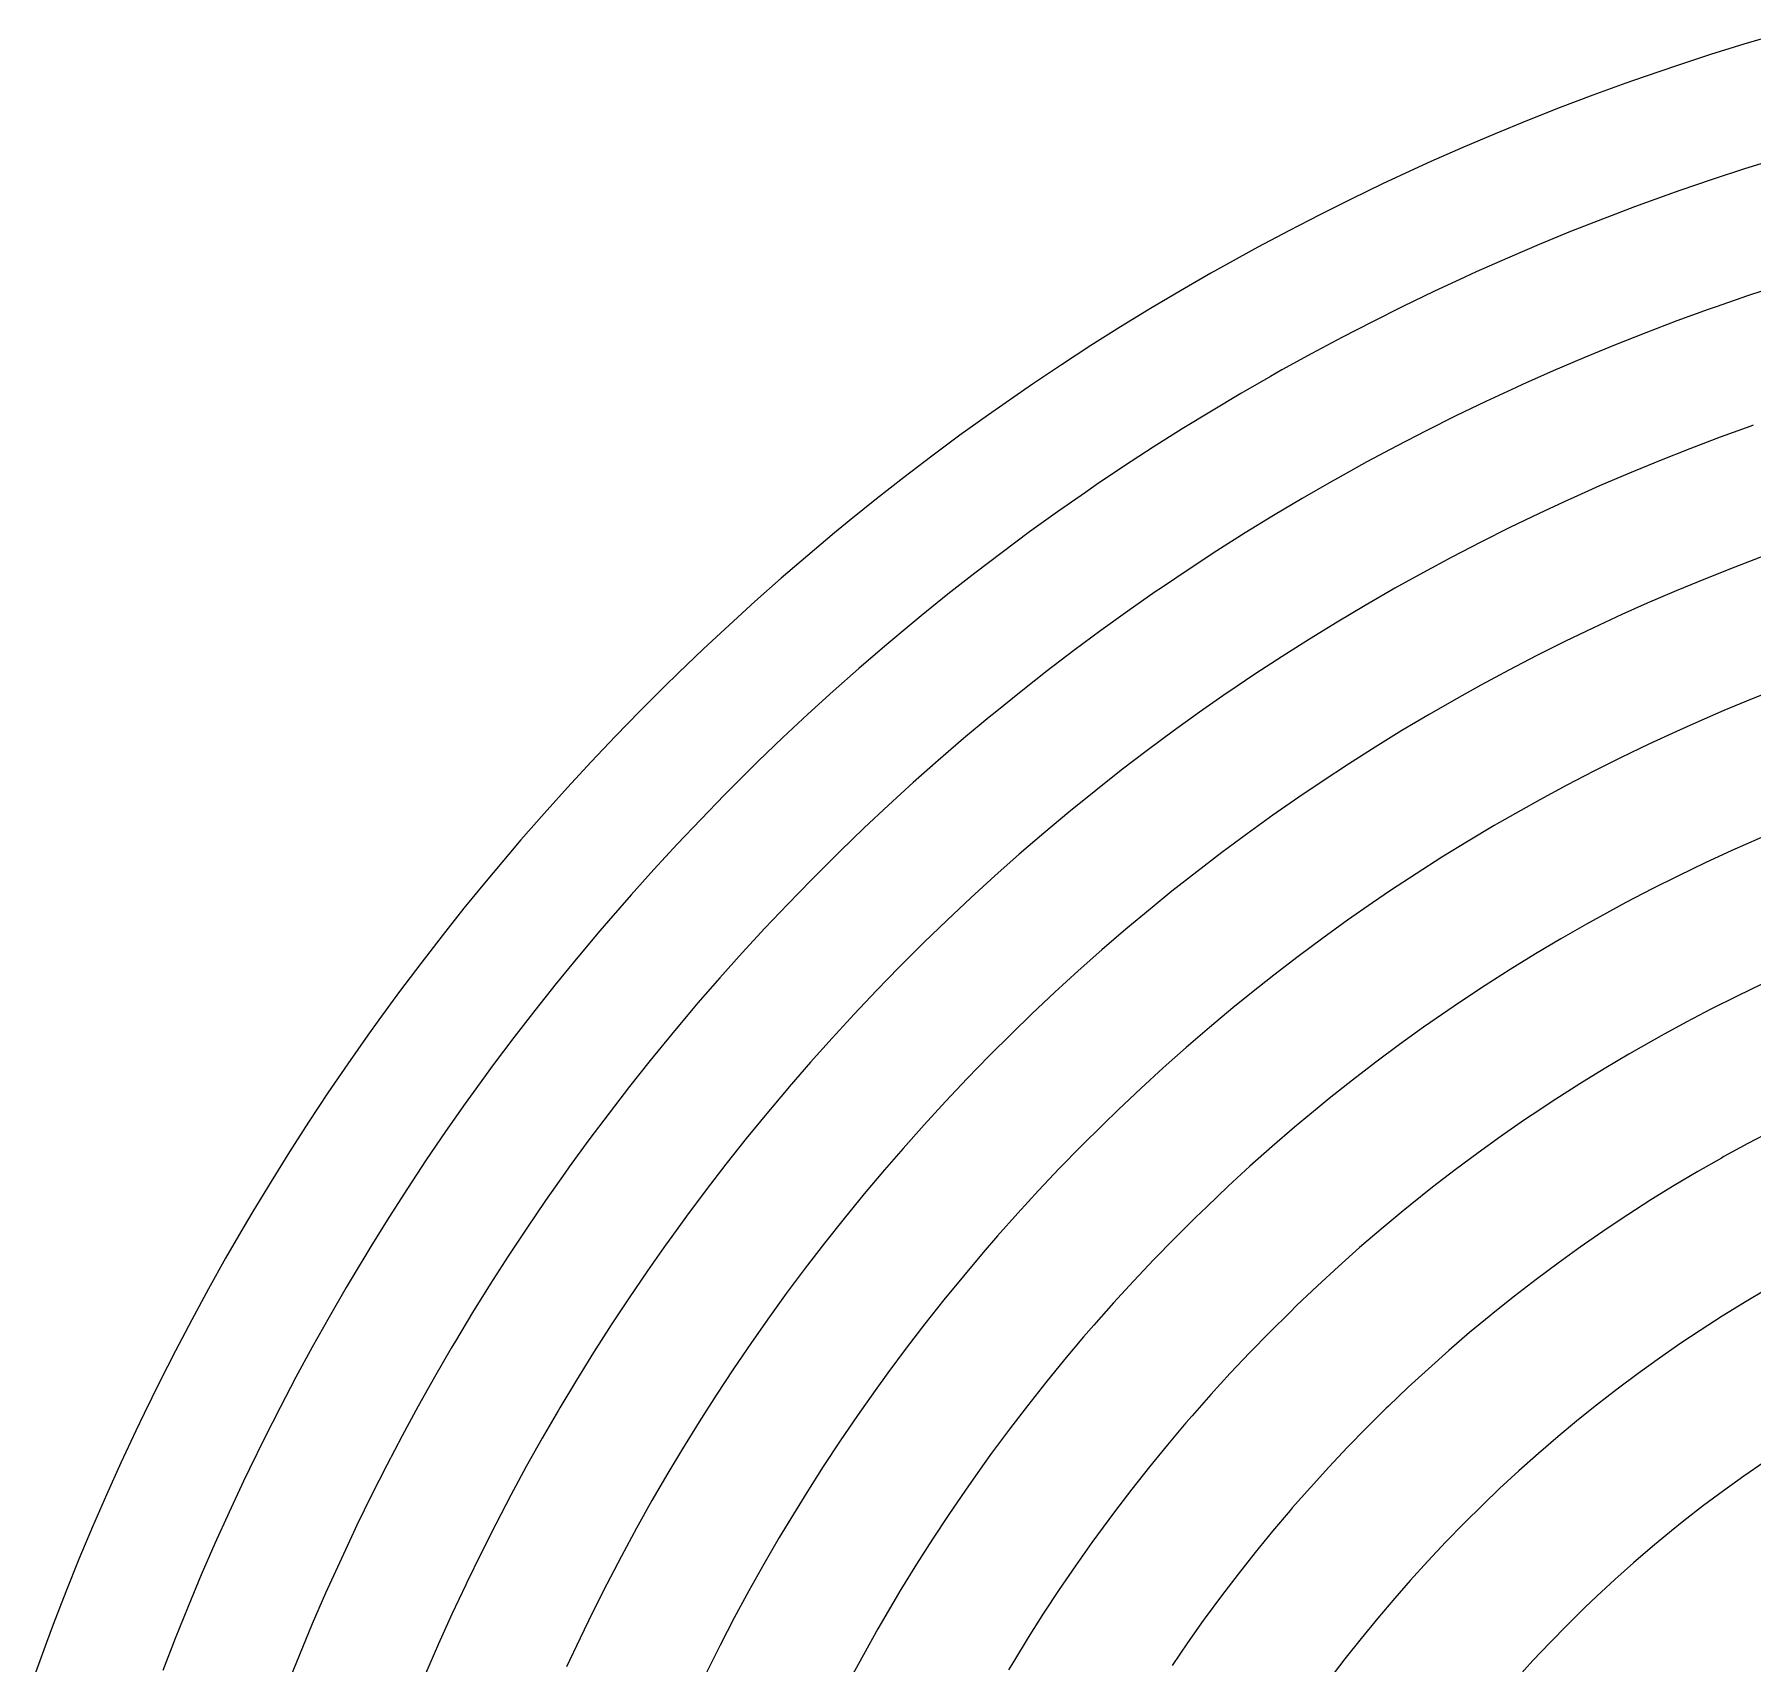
# Model space of a CAD drawing. Header units: inches. Extents: x -136 to 139, y -137 to 140.
# Drawn here: x -127.6 to -39.4, y 45.1 to 128.7 of the extents above; entities that cross this region are included whole.
import ezdxf

# ---------------------------------------------------------------- set-up
doc = ezdxf.new("R2010")
doc.units = ezdxf.units.IN
doc.header["$MEASUREMENT"] = 0
doc.linetypes.add('Continuous2', pattern=[0])
doc.layers.add('REV 6 Trace', color=1, linetype='Continuous')

msp = doc.modelspace()

# ---------------------------------------------------------------- linework, layer by layer
at = {"layer": 'REV 6 Trace', "color": 7, "linetype": 'Continuous2', "lineweight": -3}
for p, q in [((-39.891, 128.227), (-41.599, 127.697)), ((-38.179, 128.734), (-39.891, 128.227)), ((-43.303, 127.142), (-45.002, 126.564)), ((-41.599, 127.697), (-43.303, 127.142)), ((-45.945, 126.232), (-47.636, 125.617)), ((-45.002, 126.564), (-45.945, 126.232)), ((-47.636, 125.617), (-49.318, 124.98)), ((-49.318, 124.98), (-50.991, 124.32)), ((-52.655, 123.639), (-54.309, 122.936)), ((-50.991, 124.32), (-52.655, 123.639)), ((-54.309, 122.936), (-55.952, 122.211)), ((-56.807, 121.823), (-58.434, 121.065)), ((-55.952, 122.211), (-56.807, 121.823)), ((-39.857, 121.83), (-41.521, 121.287)), ((-38.188, 122.349), (-39.857, 121.83)), ((-58.434, 121.065), (-60.051, 120.286)), ((-41.521, 121.287), (-43.181, 120.719)), ((-60.051, 120.286), (-61.657, 119.484)), ((-43.852, 120.483), (-45.505, 119.883)), ((-43.181, 120.719), (-43.852, 120.483)), ((-61.657, 119.484), (-63.254, 118.661)), ((-47.148, 119.26), (-48.783, 118.615)), ((-45.505, 119.883), (-47.148, 119.26)), ((-63.254, 118.661), (-64.84, 117.817)), ((-48.783, 118.615), (-50.407, 117.949)), ((-64.84, 117.817), (-66.414, 116.951)), ((-50.407, 117.949), (-52.022, 117.26)), ((-67.25, 116.48), (-68.806, 115.583)), ((-66.414, 116.951), (-67.25, 116.48)), ((-53.627, 116.55), (-54.222, 116.28)), ((-52.022, 117.26), (-53.627, 116.55)), ((-68.806, 115.583), (-70.35, 114.664)), ((-55.811, 115.54), (-57.391, 114.778)), ((-54.222, 116.28), (-55.811, 115.54)), ((-38.076, 115.845), (-39.699, 115.313)), ((-70.35, 114.664), (-71.883, 113.725)), ((-57.391, 114.778), (-58.961, 113.995)), ((-41.317, 114.757), (-41.717, 114.616)), ((-39.699, 115.313), (-41.317, 114.757)), ((-58.961, 113.995), (-60.52, 113.19)), ((-43.329, 114.032), (-44.932, 113.425)), ((-41.717, 114.616), (-43.329, 114.032)), ((-71.883, 113.725), (-73.402, 112.766)), ((-60.52, 113.19), (-62.069, 112.364)), ((-44.932, 113.425), (-46.526, 112.795)), ((-73.402, 112.766), (-74.909, 111.786)), ((-62.069, 112.364), (-63.606, 111.516)), ((-48.11, 112.144), (-49.684, 111.471)), ((-46.526, 112.795), (-48.11, 112.144)), ((-74.909, 111.786), (-76.402, 110.786)), ((-64.193, 111.185), (-65.713, 110.309)), ((-63.606, 111.516), (-64.193, 111.185)), ((-49.684, 111.471), (-51.248, 110.776)), ((-77.194, 110.244), (-78.666, 109.214)), ((-76.402, 110.786), (-77.194, 110.244)), ((-65.713, 110.309), (-67.222, 109.411)), ((-51.584, 110.623), (-53.135, 109.902)), ((-51.248, 110.776), (-51.584, 110.623)), ((-67.222, 109.411), (-68.719, 108.493)), ((-53.135, 109.902), (-54.676, 109.159)), ((-78.666, 109.214), (-80.125, 108.165)), ((-68.719, 108.493), (-70.203, 107.555)), ((-54.676, 109.159), (-56.207, 108.395)), ((-39.539, 108.632), (-41.108, 108.064)), ((-39.41, 108.678), (-39.539, 108.632)), ((-80.125, 108.165), (-81.569, 107.095)), ((-57.727, 107.609), (-59.237, 106.801)), ((-56.207, 108.395), (-57.727, 107.609)), ((-41.108, 108.064), (-42.669, 107.473)), ((-81.569, 107.095), (-83, 106.007)), ((-70.203, 107.555), (-71.674, 106.596)), ((-59.237, 106.801), (-60.735, 105.972)), ((-44.221, 106.86), (-45.763, 106.224)), ((-42.669, 107.473), (-44.221, 106.86)), ((-83, 106.007), (-84.416, 104.899)), ((-71.674, 106.596), (-73.132, 105.618)), ((-60.735, 105.972), (-61.073, 105.781)), ((-45.763, 106.224), (-47.294, 105.567)), ((-73.688, 105.237), (-75.126, 104.231)), ((-73.132, 105.618), (-73.688, 105.237)), ((-61.073, 105.781), (-62.556, 104.927)), ((-47.294, 105.567), (-48.816, 104.889)), ((-84.416, 104.899), (-85.817, 103.773)), ((-75.126, 104.231), (-76.551, 103.206)), ((-62.556, 104.927), (-64.028, 104.052)), ((-50.404, 104.152), (-51.904, 103.429)), ((-48.894, 104.853), (-50.404, 104.152)), ((-48.816, 104.889), (-48.894, 104.853)), ((-85.817, 103.773), (-86.562, 103.161)), ((-76.551, 103.206), (-77.963, 102.16)), ((-64.028, 104.052), (-65.488, 103.156)), ((-51.904, 103.429), (-53.394, 102.684)), ((-86.562, 103.161), (-87.939, 102.006)), ((-65.488, 103.156), (-66.935, 102.24)), ((-53.394, 102.684), (-54.874, 101.918)), ((-87.939, 102.006), (-89.301, 100.833)), ((-77.963, 102.16), (-79.36, 101.096)), ((-66.935, 102.24), (-68.369, 101.303)), ((-54.874, 101.918), (-56.343, 101.13)), ((-38.843, 101.979), (-40.359, 101.405)), ((-89.301, 100.833), (-90.648, 99.641)), ((-79.36, 101.096), (-80.742, 100.012)), ((-68.369, 101.303), (-69.79, 100.347)), ((-56.343, 101.13), (-57.8, 100.321)), ((-41.867, 100.809), (-43.364, 100.191)), ((-40.359, 101.405), (-41.867, 100.809)), ((-80.742, 100.012), (-82.11, 98.91)), ((-70.11, 100.127), (-71.513, 99.147)), ((-69.79, 100.347), (-70.11, 100.127)), ((-57.891, 100.27), (-59.335, 99.438)), ((-57.8, 100.321), (-57.891, 100.27)), ((-43.364, 100.191), (-44.851, 99.551)), ((-90.648, 99.641), (-91.979, 98.432)), ((-82.11, 98.91), (-82.634, 98.479)), ((-71.513, 99.147), (-72.904, 98.146)), ((-59.335, 99.438), (-60.768, 98.586)), ((-46.151, 98.97), (-47.618, 98.29)), ((-44.851, 99.551), (-46.151, 98.97)), ((-91.979, 98.432), (-93.293, 97.204)), ((-82.634, 98.479), (-83.98, 97.352)), ((-72.904, 98.146), (-74.28, 97.126)), ((-60.768, 98.586), (-62.189, 97.714)), ((-47.618, 98.29), (-49.075, 97.587)), ((-93.293, 97.204), (-94.591, 95.96)), ((-83.98, 97.352), (-85.311, 96.205)), ((-74.28, 97.126), (-75.642, 96.087)), ((-62.189, 97.714), (-63.597, 96.82)), ((-49.075, 97.587), (-50.523, 96.863)), ((-85.311, 96.205), (-86.626, 95.041)), ((-63.597, 96.82), (-64.992, 95.907)), ((-50.523, 96.863), (-51.96, 96.117)), ((-95.283, 95.283), (-96.554, 94.012)), ((-94.591, 95.96), (-95.283, 95.283)), ((-75.642, 96.087), (-76.989, 95.029)), ((-64.992, 95.907), (-66.374, 94.974)), ((-53.386, 95.35), (-54.646, 94.649)), ((-51.96, 96.117), (-53.386, 95.35)), ((-86.626, 95.041), (-87.926, 93.858)), ((-76.989, 95.029), (-78.322, 93.952)), ((-66.46, 94.915), (-67.827, 93.961)), ((-66.374, 94.974), (-66.46, 94.915)), ((-54.646, 94.649), (-56.05, 93.843)), ((-39.463, 94.644), (-40.914, 94.043)), ((-38.003, 95.222), (-39.463, 94.644)), ((-96.554, 94.012), (-97.809, 92.724)), ((-87.926, 93.858), (-89.209, 92.658)), ((-78.625, 93.702), (-79.939, 92.603)), ((-78.322, 93.952), (-78.625, 93.702)), ((-67.827, 93.961), (-69.181, 92.987)), ((-56.05, 93.843), (-57.442, 93.015)), ((-40.914, 94.043), (-42.355, 93.421)), ((-97.809, 92.724), (-99.047, 91.419)), ((-89.209, 92.658), (-90.475, 91.44)), ((-79.939, 92.603), (-81.237, 91.485)), ((-69.181, 92.987), (-70.52, 91.994)), ((-57.442, 93.015), (-58.822, 92.166)), ((-43.354, 92.974), (-44.777, 92.315)), ((-42.355, 93.421), (-43.354, 92.974)), ((-70.52, 91.994), (-71.846, 90.981)), ((-58.822, 92.166), (-60.19, 91.298)), ((-44.777, 92.315), (-46.19, 91.634)), ((-99.047, 91.419), (-100.268, 90.098)), ((-90.963, 90.963), (-92.206, 89.722)), ((-90.475, 91.44), (-90.963, 90.963)), ((-81.237, 91.485), (-82.52, 90.348)), ((-71.846, 90.981), (-73.157, 89.949)), ((-60.19, 91.298), (-61.544, 90.409)), ((-47.592, 90.932), (-48.985, 90.208)), ((-46.19, 91.634), (-47.592, 90.932)), ((-100.268, 90.098), (-101.471, 88.76)), ((-82.52, 90.348), (-83.786, 89.194)), ((-61.544, 90.409), (-62.739, 89.6)), ((-48.985, 90.208), (-50.366, 89.462)), ((-92.206, 89.722), (-93.432, 88.463)), ((-83.786, 89.194), (-85.037, 88.022)), ((-73.157, 89.949), (-74.452, 88.899)), ((-62.739, 89.6), (-64.068, 88.674)), ((-50.366, 89.462), (-51.339, 88.921)), ((-101.471, 88.76), (-102.656, 87.407)), ((-93.432, 88.463), (-94.641, 87.188)), ((-74.537, 88.829), (-75.816, 87.759)), ((-74.452, 88.899), (-74.537, 88.829)), ((-64.068, 88.674), (-65.383, 87.728)), ((-51.339, 88.921), (-52.7, 88.14)), ((-102.656, 87.407), (-103.288, 86.669)), ((-85.037, 88.022), (-86.271, 86.832)), ((-75.816, 87.759), (-77.08, 86.671)), ((-65.383, 87.728), (-66.684, 86.762)), ((-54.049, 87.338), (-55.387, 86.515)), ((-52.7, 88.14), (-54.049, 87.338)), ((-38.411, 87.782), (-39.803, 87.179)), ((-103.288, 86.669), (-104.445, 85.292)), ((-94.641, 87.188), (-95.833, 85.896)), ((-86.554, 86.554), (-87.767, 85.344)), ((-86.271, 86.832), (-86.554, 86.554)), ((-77.08, 86.671), (-78.328, 85.564)), ((-66.684, 86.762), (-67.971, 85.777)), ((-55.387, 86.515), (-56.712, 85.672)), ((-40.505, 86.864), (-41.881, 86.228)), ((-39.803, 87.179), (-40.505, 86.864)), ((-95.833, 85.896), (-97.007, 84.588)), ((-78.328, 85.564), (-79.561, 84.439)), ((-67.971, 85.777), (-69.244, 84.773)), ((-56.712, 85.672), (-58.023, 84.808)), ((-43.246, 85.57), (-44.602, 84.891)), ((-41.881, 86.228), (-43.246, 85.57)), ((-104.445, 85.292), (-105.583, 83.899)), ((-87.767, 85.344), (-88.963, 84.117)), ((-69.244, 84.773), (-70.367, 83.861)), ((-58.023, 84.808), (-58.946, 84.184)), ((-44.602, 84.891), (-45.947, 84.19)), ((-105.583, 83.899), (-106.703, 82.491)), ((-97.007, 84.588), (-98.163, 83.264)), ((-88.963, 84.117), (-90.143, 82.872)), ((-79.561, 84.439), (-80.777, 83.296)), ((-70.367, 83.861), (-71.611, 82.822)), ((-58.946, 84.184), (-60.234, 83.286)), ((-45.947, 84.19), (-47.281, 83.467)), ((-98.163, 83.264), (-98.61, 82.743)), ((-80.777, 83.296), (-81.977, 82.137)), ((-60.234, 83.286), (-61.509, 82.369)), ((-47.969, 83.084), (-49.285, 82.33)), ((-47.281, 83.467), (-47.969, 83.084)), ((-106.703, 82.491), (-107.804, 81.068)), ((-98.61, 82.743), (-99.74, 81.398)), ((-90.143, 82.872), (-91.304, 81.611)), ((-82.058, 82.058), (-83.239, 80.88)), ((-81.977, 82.137), (-82.058, 82.058)), ((-71.611, 82.822), (-72.839, 81.764)), ((-61.509, 82.369), (-62.77, 81.433)), ((-49.285, 82.33), (-50.59, 81.555)), ((-99.74, 81.398), (-100.852, 80.037)), ((-91.304, 81.611), (-92.448, 80.334)), ((-72.839, 81.764), (-74.052, 80.688)), ((-62.77, 81.433), (-64.017, 80.477)), ((-50.59, 81.555), (-51.882, 80.759)), ((-107.804, 81.068), (-108.886, 79.63)), ((-92.448, 80.334), (-93.574, 79.042)), ((-83.239, 80.88), (-84.404, 79.685)), ((-74.052, 80.688), (-75.249, 79.594)), ((-64.017, 80.477), (-65.249, 79.502)), ((-51.882, 80.759), (-53.162, 79.943)), ((-108.886, 79.63), (-109.949, 78.178)), ((-100.852, 80.037), (-101.946, 78.661)), ((-84.404, 79.685), (-85.552, 78.473)), ((-75.249, 79.594), (-76.429, 78.483)), ((-65.249, 79.502), (-66.118, 78.796)), ((-53.162, 79.943), (-54.429, 79.106)), ((-40.245, 79.396), (-41.551, 78.741)), ((-38.929, 80.029), (-40.245, 79.396)), ((-101.946, 78.661), (-103.021, 77.27)), ((-93.835, 78.737), (-94.938, 77.425)), ((-93.574, 79.042), (-93.835, 78.737)), ((-66.118, 78.796), (-67.324, 77.79)), ((-55.081, 78.664), (-56.327, 77.798)), ((-54.429, 79.106), (-55.081, 78.664)), ((-41.551, 78.741), (-42.847, 78.064)), ((-109.949, 78.178), (-110.517, 77.385)), ((-85.552, 78.473), (-86.682, 77.244)), ((-76.429, 78.483), (-77.472, 77.472)), ((-67.324, 77.79), (-68.514, 76.765)), ((-56.327, 77.798), (-57.56, 76.912)), ((-42.847, 78.064), (-44.131, 77.365)), ((-110.517, 77.385), (-111.55, 75.912)), ((-103.021, 77.27), (-104.077, 75.864)), ((-94.938, 77.425), (-96.023, 76.098)), ((-86.682, 77.244), (-87.795, 76)), ((-77.472, 77.472), (-78.621, 76.329)), ((-68.514, 76.765), (-69.69, 75.721)), ((-57.56, 76.912), (-58.778, 76.006)), ((-44.536, 77.139), (-45.805, 76.414)), ((-44.131, 77.365), (-44.536, 77.139)), ((-111.55, 75.912), (-112.563, 74.425)), ((-104.077, 75.864), (-105.114, 74.444)), ((-96.023, 76.098), (-97.09, 74.755)), ((-87.795, 76), (-88.889, 74.739)), ((-78.621, 76.329), (-79.753, 75.167)), ((-58.778, 76.006), (-59.983, 75.081)), ((-45.805, 76.414), (-47.063, 75.667)), ((-79.753, 75.167), (-80.868, 73.989)), ((-69.69, 75.721), (-70.849, 74.66)), ((-59.983, 75.081), (-61.173, 74.137)), ((-47.063, 75.667), (-48.308, 74.9)), ((-112.563, 74.425), (-113.556, 72.924)), ((-105.114, 74.444), (-105.516, 73.883)), ((-97.09, 74.755), (-98.138, 73.397)), ((-88.965, 74.65), (-90.04, 73.374)), ((-88.889, 74.739), (-88.965, 74.65)), ((-70.849, 74.66), (-71.992, 73.581)), ((-61.173, 74.137), (-61.788, 73.636)), ((-49.54, 74.112), (-50.76, 73.304)), ((-48.308, 74.9), (-49.54, 74.112)), ((-105.516, 73.883), (-106.525, 72.444)), ((-98.138, 73.397), (-99.167, 72.025)), ((-90.04, 73.374), (-91.096, 72.081)), ((-80.868, 73.989), (-81.965, 72.795)), ((-71.992, 73.581), (-72.799, 72.799)), ((-61.788, 73.636), (-62.954, 72.664)), ((-50.76, 73.304), (-51.145, 73.042)), ((-113.556, 72.924), (-114.529, 71.41)), ((-106.525, 72.444), (-107.515, 70.991)), ((-81.965, 72.795), (-83.045, 71.584)), ((-72.799, 72.799), (-73.913, 71.691)), ((-62.954, 72.664), (-64.106, 71.673)), ((-51.145, 73.042), (-52.346, 72.209)), ((-38.439, 72.481), (-39.682, 71.83)), ((-99.167, 72.025), (-100.176, 70.638)), ((-91.096, 72.081), (-92.134, 70.773)), ((-83.045, 71.584), (-83.999, 70.483)), ((-73.913, 71.691), (-75.01, 70.565)), ((-64.106, 71.673), (-65.241, 70.664)), ((-52.346, 72.209), (-53.534, 71.355)), ((-39.682, 71.83), (-40.913, 71.158)), ((-114.529, 71.41), (-115.482, 69.883)), ((-107.515, 70.991), (-108.485, 69.524)), ((-100.176, 70.638), (-100.412, 70.309)), ((-92.134, 70.773), (-93.154, 69.45)), ((-75.01, 70.565), (-76.09, 69.423)), ((-65.241, 70.664), (-66.361, 69.637)), ((-53.534, 71.355), (-54.708, 70.481)), ((-41.042, 71.086), (-42.26, 70.391)), ((-40.913, 71.158), (-41.042, 71.086)), ((-115.482, 69.883), (-116.414, 68.343)), ((-100.412, 70.309), (-101.397, 68.905)), ((-83.999, 70.483), (-85.044, 69.243)), ((-54.708, 70.481), (-55.868, 69.589)), ((-43.468, 69.674), (-44.663, 68.937)), ((-42.26, 70.391), (-43.468, 69.674)), ((-108.485, 69.524), (-109.435, 68.044)), ((-101.397, 68.905), (-102.362, 67.488)), ((-93.154, 69.45), (-94.154, 68.113)), ((-85.044, 69.243), (-86.071, 67.987)), ((-76.09, 69.423), (-77.153, 68.264)), ((-66.361, 69.637), (-67.464, 68.592)), ((-55.868, 69.589), (-57.013, 68.677)), ((-44.663, 68.937), (-45.845, 68.179)), ((-116.414, 68.343), (-116.913, 67.5)), ((-109.435, 68.044), (-110.365, 66.551)), ((-94.154, 68.113), (-95.135, 66.761)), ((-86.071, 67.987), (-87.079, 66.716)), ((-77.153, 68.264), (-78.198, 67.089)), ((-68.037, 68.037), (-69.115, 66.966)), ((-67.464, 68.592), (-68.037, 68.037)), ((-57.378, 68.38), (-58.502, 67.444)), ((-57.013, 68.677), (-57.378, 68.38)), ((-45.845, 68.179), (-47.014, 67.402)), ((-116.913, 67.5), (-117.814, 65.942)), ((-102.362, 67.488), (-103.308, 66.057)), ((-78.198, 67.089), (-78.937, 66.236)), ((-58.502, 67.444), (-59.612, 66.49)), ((-47.137, 67.318), (-48.291, 66.519)), ((-47.014, 67.402), (-47.137, 67.318)), ((-110.365, 66.551), (-111.274, 65.045)), ((-95.205, 66.663), (-96.165, 65.297)), ((-95.135, 66.761), (-95.205, 66.663)), ((-87.079, 66.716), (-88.069, 65.43)), ((-78.937, 66.236), (-79.951, 65.035)), ((-69.115, 66.966), (-70.176, 65.878)), ((-59.612, 66.49), (-60.706, 65.517)), ((-48.291, 66.519), (-49.431, 65.7)), ((-117.814, 65.942), (-118.693, 64.372)), ((-103.308, 66.057), (-104.234, 64.612)), ((-96.165, 65.297), (-97.105, 63.917)), ((-88.069, 65.43), (-89.039, 64.129)), ((-70.176, 65.878), (-71.22, 64.774)), ((-60.706, 65.517), (-61.784, 64.526)), ((-49.431, 65.7), (-50.558, 64.861)), ((-111.627, 64.448), (-112.507, 62.926)), ((-111.274, 65.045), (-111.627, 64.448)), ((-104.234, 64.612), (-105.14, 63.155)), ((-79.951, 65.035), (-80.946, 63.817)), ((-71.22, 64.774), (-72.246, 63.652)), ((-61.784, 64.526), (-62.846, 63.517)), ((-50.558, 64.861), (-51.671, 64.002)), ((-118.693, 64.372), (-119.552, 62.79)), ((-97.105, 63.917), (-98.026, 62.523)), ((-89.039, 64.129), (-89.896, 62.946)), ((-80.946, 63.817), (-81.923, 62.584)), ((-72.246, 63.652), (-73.255, 62.515)), ((-62.846, 63.517), (-63.187, 63.187)), ((-51.671, 64.002), (-52.768, 63.125)), ((-39.862, 63.675), (-41.005, 62.969)), ((-38.708, 64.36), (-39.862, 63.675)), ((-119.552, 62.79), (-120.39, 61.196)), ((-112.507, 62.926), (-113.367, 61.392)), ((-105.14, 63.155), (-106.025, 61.685)), ((-89.896, 62.946), (-90.829, 61.619)), ((-63.187, 63.187), (-64.226, 62.156)), ((-52.887, 63.028), (-53.968, 62.131)), ((-52.768, 63.125), (-52.887, 63.028)), ((-41.005, 62.969), (-42.135, 62.243)), ((-98.026, 62.523), (-98.926, 61.116)), ((-81.923, 62.584), (-82.882, 61.337)), ((-73.78, 61.908), (-74.76, 60.747)), ((-73.255, 62.515), (-73.78, 61.908)), ((-64.226, 62.156), (-65.249, 61.107)), ((-53.968, 62.131), (-55.033, 61.215)), ((-42.135, 62.243), (-43.122, 61.584)), ((-120.39, 61.196), (-121.207, 59.591)), ((-113.367, 61.392), (-114.206, 59.845)), ((-106.232, 61.333), (-107.092, 59.849)), ((-106.025, 61.685), (-106.232, 61.333)), ((-98.926, 61.116), (-99.807, 59.696)), ((-90.829, 61.619), (-91.743, 60.278)), ((-82.882, 61.337), (-83.821, 60.075)), ((-65.249, 61.107), (-66.254, 60.042)), ((-55.033, 61.215), (-56.083, 60.28)), ((-43.122, 61.584), (-44.226, 60.821)), ((-91.743, 60.278), (-92.637, 58.923)), ((-83.821, 60.075), (-84.485, 59.157)), ((-74.76, 60.747), (-75.723, 59.571)), ((-66.254, 60.042), (-67.242, 58.961)), ((-56.083, 60.28), (-57.117, 59.328)), ((-45.317, 60.037), (-46.394, 59.234)), ((-44.226, 60.821), (-45.317, 60.037)), ((-121.207, 59.591), (-122.002, 57.976)), ((-114.206, 59.845), (-115.024, 58.288)), ((-107.092, 59.849), (-107.93, 58.352)), ((-99.807, 59.696), (-100.666, 58.264)), ((-84.485, 59.157), (-85.39, 57.871)), ((-75.723, 59.571), (-76.667, 58.378)), ((-57.117, 59.328), (-58.135, 58.358)), ((-46.394, 59.234), (-47.457, 58.411)), ((-115.024, 58.288), (-115.82, 56.719)), ((-107.93, 58.352), (-108.748, 56.843)), ((-100.666, 58.264), (-100.73, 58.156)), ((-92.637, 58.923), (-93.511, 57.555)), ((-76.667, 58.378), (-77.592, 57.171)), ((-67.242, 58.961), (-68.213, 57.863)), ((-58.248, 58.248), (-59.247, 57.259)), ((-58.135, 58.358), (-58.248, 58.248)), ((-47.457, 58.411), (-48.388, 57.666)), ((-122.002, 57.976), (-122.427, 57.089)), ((-100.73, 58.156), (-101.567, 56.711)), ((-93.511, 57.555), (-94.365, 56.174)), ((-85.39, 57.871), (-86.276, 56.571)), ((-68.526, 57.5), (-69.472, 56.382)), ((-68.213, 57.863), (-68.526, 57.5)), ((-48.388, 57.666), (-49.422, 56.809)), ((-122.427, 57.089), (-123.188, 55.458)), ((-115.82, 56.719), (-116.595, 55.139)), ((-108.748, 56.843), (-109.545, 55.323)), ((-101.567, 56.711), (-102.384, 55.254)), ((-86.276, 56.571), (-87.143, 55.257)), ((-77.592, 57.171), (-78.499, 55.95)), ((-59.247, 57.259), (-60.229, 56.253)), ((-49.422, 56.809), (-50.441, 55.932)), ((-94.365, 56.174), (-95.118, 54.917)), ((-78.499, 55.95), (-78.971, 55.296)), ((-69.472, 56.382), (-70.4, 55.248)), ((-60.229, 56.253), (-61.194, 55.23)), ((-50.441, 55.932), (-51.445, 55.038)), ((-123.188, 55.458), (-123.928, 53.816)), ((-116.595, 55.139), (-116.896, 54.51)), ((-109.545, 55.323), (-110.32, 53.792)), ((-102.384, 55.254), (-103.18, 53.784)), ((-95.118, 54.917), (-95.933, 53.513)), ((-87.143, 55.257), (-87.989, 53.93)), ((-78.971, 55.296), (-79.848, 54.054)), ((-70.4, 55.248), (-71.31, 54.099)), ((-61.194, 55.23), (-62.142, 54.19)), ((-51.445, 55.038), (-52.433, 54.125)), ((-39.898, 54.758), (-40.934, 54.016)), ((-38.848, 55.48), (-39.898, 54.758)), ((-123.928, 53.816), (-124.646, 52.165)), ((-116.896, 54.51), (-117.641, 52.916)), ((-87.989, 53.93), (-88.815, 52.59)), ((-79.848, 54.054), (-80.704, 52.797)), ((-71.31, 54.099), (-72.2, 52.935)), ((-62.142, 54.19), (-63.071, 53.135)), ((-52.433, 54.125), (-53.298, 53.298)), ((-40.934, 54.016), (-41.957, 53.254)), ((-117.641, 52.916), (-118.364, 51.312)), ((-110.32, 53.792), (-111.074, 52.25)), ((-103.18, 53.784), (-103.954, 52.303)), ((-95.933, 53.513), (-96.727, 52.096)), ((-72.2, 52.935), (-73.072, 51.756)), ((-63.177, 53.012), (-64.087, 51.939)), ((-63.071, 53.135), (-63.177, 53.012)), ((-53.298, 53.298), (-54.254, 52.353)), ((-41.957, 53.254), (-42.966, 52.473)), ((-124.646, 52.165), (-125.342, 50.504)), ((-111.074, 52.25), (-111.252, 51.878)), ((-103.954, 52.303), (-104.708, 50.811)), ((-96.727, 52.096), (-97.5, 50.668)), ((-88.815, 52.59), (-89.399, 51.615)), ((-80.704, 52.797), (-81.541, 51.526)), ((-54.254, 52.353), (-55.194, 51.391)), ((-42.966, 52.473), (-43.602, 51.963)), ((-118.364, 51.312), (-119.065, 49.698)), ((-111.252, 51.878), (-111.979, 50.324)), ((-89.399, 51.615), (-90.189, 50.254)), ((-81.541, 51.526), (-82.359, 50.243)), ((-73.355, 51.364), (-74.201, 50.167)), ((-73.072, 51.756), (-73.355, 51.364)), ((-64.087, 51.939), (-64.978, 50.851)), ((-55.194, 51.391), (-56.117, 50.411)), ((-44.586, 51.152), (-45.555, 50.321)), ((-43.602, 51.963), (-44.586, 51.152)), ((-125.342, 50.504), (-126.016, 48.833)), ((-111.979, 50.324), (-112.685, 48.759)), ((-104.708, 50.811), (-105.44, 49.309)), ((-97.5, 50.668), (-98.251, 49.229)), ((-64.978, 50.851), (-65.851, 49.747)), ((-56.117, 50.411), (-57.022, 49.416)), ((-45.555, 50.321), (-46.508, 49.472)), ((-119.065, 49.698), (-119.744, 48.075)), ((-90.189, 50.254), (-90.959, 48.881)), ((-82.359, 50.243), (-83.155, 48.946)), ((-74.201, 50.167), (-75.027, 48.956)), ((-65.851, 49.747), (-66.705, 48.628)), ((-57.022, 49.416), (-57.815, 48.513)), ((-46.508, 49.472), (-47.445, 48.605)), ((-126.016, 48.833), (-126.667, 47.154)), ((-112.685, 48.759), (-113.368, 47.184)), ((-105.495, 49.193), (-106.204, 47.68)), ((-105.44, 49.309), (-105.495, 49.193)), ((-98.251, 49.229), (-98.982, 47.778)), ((-90.959, 48.881), (-91.708, 47.496)), ((-83.155, 48.946), (-83.571, 48.25)), ((-75.027, 48.956), (-75.833, 47.731)), ((-66.705, 48.628), (-67.54, 47.495)), ((-57.815, 48.513), (-58.686, 47.487)), ((-47.445, 48.605), (-48.039, 48.039)), ((-119.744, 48.075), (-120.401, 46.442)), ((-106.204, 47.68), (-106.89, 46.156)), ((-98.982, 47.778), (-99.625, 46.456)), ((-83.571, 48.25), (-84.336, 46.935)), ((-75.833, 47.731), (-76.619, 46.493)), ((-48.039, 48.039), (-48.949, 47.144)), ((-126.667, 47.154), (-127.015, 46.23)), ((-113.368, 47.184), (-114.03, 45.6)), ((-91.708, 47.496), (-92.436, 46.1)), ((-84.336, 46.935), (-85.081, 45.608)), ((-67.637, 47.36), (-68.45, 46.211)), ((-67.54, 47.495), (-67.637, 47.36)), ((-58.686, 47.487), (-59.539, 46.446)), ((-48.949, 47.144), (-49.842, 46.231)), ((-127.015, 46.23), (-127.632, 44.538)), ((-120.401, 46.442), (-121.035, 44.8)), ((-106.89, 46.156), (-107.556, 44.623)), ((-99.625, 46.456), (-100.314, 44.986)), ((-92.436, 46.1), (-93.142, 44.693)), ((-76.619, 46.493), (-77.385, 45.242)), ((-68.45, 46.211), (-69.243, 45.048)), ((-59.539, 46.446), (-60.373, 45.389)), ((-49.842, 46.231), (-50.719, 45.302)), ((-114.03, 45.6), (-114.669, 44.006)), ((-85.081, 45.608), (-85.804, 44.268)), ((-77.385, 45.242), (-77.636, 44.823)), ((-60.373, 45.389), (-61.188, 44.318)), ((-50.719, 45.302), (-51.577, 44.356))]:
    msp.add_line(p, q, dxfattribs=at)

doc.saveas('drawing.dxf')
